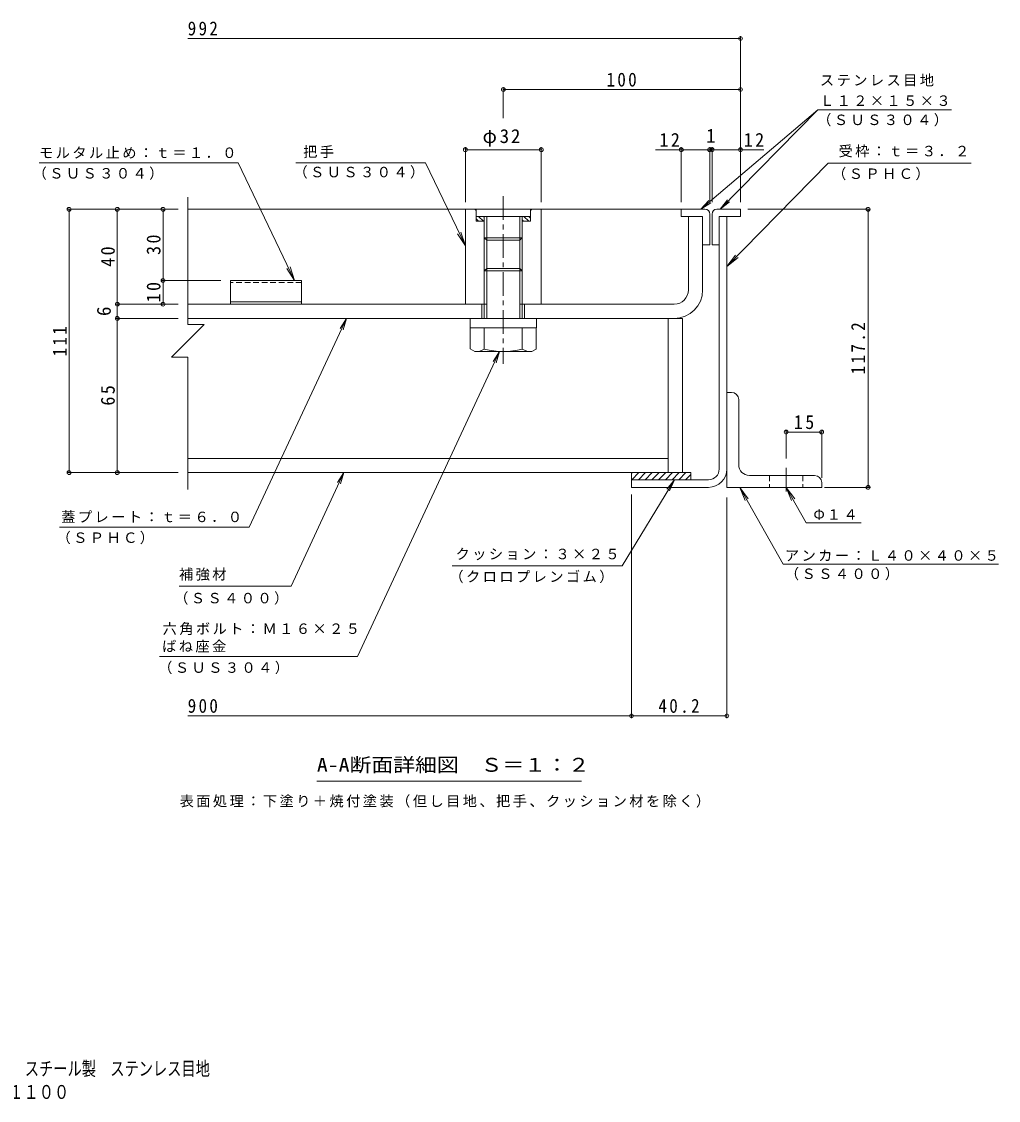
# Model space of a CAD drawing. Units: millimetres on the paper, enlarged 10 times, with parts at other scales. Extents: x -1770 to 1949, y -1353 to 1389.
# Drawn here: x -109 to 1949, y -1353 to 920 of the extents above; entities that cross this region are included whole.
import ezdxf
from ezdxf.enums import TextEntityAlignment as Align

# ---------------------------------------------------------------- set-up
doc = ezdxf.new("R2010")
doc.units = ezdxf.units.MM
doc.header["$LTSCALE"] = 10
doc.header["$PDMODE"] = 32
doc.header["$PDSIZE"] = 8
doc.linetypes.add('CHAIN1', pattern=[8, 5, -1, 1, -1])
doc.linetypes.add('DASHED1', pattern=[1.8, 1.2, -0.6])
for name, color, linetype, lineweight in [('D-1', 2, 'Continuous', 9), ('D-2', 3, 'Continuous', 9), ('D-3', 4, 'Continuous', 9), ('D-4', 7, 'Continuous', 9), ('D-5', 7, 'Continuous', 9), ('D-6', 6, 'Continuous', 9), ('D-7', 4, 'CHAIN1', 9), ('D-8', 5, 'Continuous', 5), ('D-9', 134, 'Continuous', 5), ('D-C', 2, 'Continuous', 9), ('D-E', 3, 'Continuous', 9), ('D-F', 7, 'Continuous', 9), ('F-5_F-5ﾚｲﾔ', 7, 'Continuous', 9)]:
    doc.layers.add(name, color=color, linetype=linetype, lineweight=lineweight)
doc.styles.add('ＭＳ ゴシック', font='')
doc.styles.get('ＭＳ ゴシック').set_extended_font_data('MS Gothic')

msp = doc.modelspace()

# ---------------------------------------------------------------- linework, layer by layer
at = {"layer": 'D-1'}
for p, q in [((1360.69, -22.86), (1360.69, 509.64)), ((1376.69, -22.86), (1376.69, 509.64)), ((1175.69, -45.36), (1338.19, -45.36))]:
    msp.add_line(p, q, dxfattribs=at)
msp.add_lwpolyline([(1175.69, -45.36), (1175.69, -61.36), (1338.19, -61.36)], dxfattribs=at)
for radius in [22.5, 38.5]:
    msp.add_arc((1338.19, -22.86), radius, 270, 0, dxfattribs=at)
at = {"layer": 'D-2'}
for p, q in [((1295.69, 354.64), (1295.69, 509.64)), ((865.69, 324.64), (240.69, 324.64)), ((860.69, 324.64), (860.69, 294.64)), ((1265.69, 324.64), (945.69, 324.64)), ((950.69, 324.64), (950.69, 294.64)), ((240.69, 294.64), (1265.69, 294.64))]:
    msp.add_line(p, q, dxfattribs=at)
msp.add_lwpolyline([(1325.69, 354.64), (1325.69, 509.64), (1295.69, 509.64)], dxfattribs=at)
for radius in [60, 30]:
    msp.add_arc((1265.69, 354.64), radius, 270, 0, dxfattribs=at)
at = {"layer": 'D-3'}
for p, q in [((1280.69, 524.64), (240.69, 524.64)), ((1280.69, 524.64), (1280.69, 509.64)), ((1330.69, 524.64), (1280.69, 524.64)), ((1355.69, 524.64), (1405.69, 524.64)), ((1405.69, 524.64), (1405.69, 509.64)), ((1280.69, 509.64), (1325.69, 509.64)), ((1325.69, 509.64), (1325.69, 449.64)), ((1340.69, 514.64), (1340.69, 449.64)), ((1345.69, 514.64), (1345.69, 449.64)), ((1360.69, 449.64), (1360.69, 509.64)), ((1405.69, 509.64), (1360.69, 509.64)), ((1325.69, 449.64), (1340.69, 449.64)), ((1360.69, 449.64), (1345.69, 449.64)), ((480.69, 374.64), (480.69, 324.64)), ((480.69, 329.64), (330.69, 329.64)), ((480.69, 324.64), (330.69, 324.64))]:
    msp.add_line(p, q, dxfattribs=at)
at = {"layer": 'D-3', "linetype": 'DASHED1'}
msp.add_line((480.69, 370.31), (330.69, 370.31), dxfattribs=at)
at = {"layer": 'D-3'}
msp.add_lwpolyline([(480.69, 374.64), (330.69, 374.64), (330.69, 324.64)], dxfattribs=at)
for centre, start, end in [((1330.69, 514.64), 0, 90), ((1355.69, 514.64), 90, 180)]:
    msp.add_arc(centre, 10, start, end, dxfattribs=at)
at = {"layer": 'D-4'}
msp.add_line((1070.36, -680.21), (512.86, -680.21), dxfattribs=at)
at = {"layer": 'D-5'}
for p, q in [((1568.55, 734.05), (1321.9, 524.64)), ((1568.55, 734.05), (1362.81, 524.64)), ((1850, 734.05), (1568.55, 734.05)), ((-72.24, 622.44), (346.7, 622.44)), ((346.7, 622.44), (465.95, 374.64)), ((741.64, 622.44), (468.38, 622.44)), ((1590.21, 621.55), (1376.69, 404.21)), ((1891.77, 621.55), (1590.21, 621.55)), ((1321.9, 524.64), (1338.68, 543.17)), ((1321.9, 524.64), (1342.9, 538.2)), ((1362.81, 524.64), (1377.86, 544.61)), ((1362.81, 524.64), (1382.51, 540.04)), ((825.69, 447.8), (809.26, 472.9)), ((1376.69, 404.21), (1394.74, 428.17)), ((1376.69, 404.21), (1400.32, 422.68)), ((465.95, 374.64), (449.52, 399.74)), ((465.95, 374.64), (456.58, 403.14)), ((575.5, 294.64), (567.98, 270.8)), ((897.97, 224.64), (884.54, 203.56)), ((569.87, -30.36), (562.35, -54.2)), ((1266.19, -45.87), (1250.53, -65.36)), ((1403.97, -61.36), (1422, -85.33)), ((1403.97, -61.36), (1415.18, -89.18)), ((1495.28, -223.04), (1403.97, -61.36)), ((1501.69, -61.36), (1512.9, -89.18)), ((1501.69, -61.36), (1519.72, -85.33)), ((1544.02, -136.31), (1501.69, -61.36)), ((1544.02, -136.31), (1660.16, -136.31)), ((370.4, -145.18), (-29.26, -145.18)), ((1156.22, -226.79), (798.08, -226.79)), ((1495.28, -223.04), (1949.06, -223.04)), ((458.32, -269.56), (222.31, -269.56)), ((598.23, -418.14), (181.25, -418.14))]:
    msp.add_line(p, q, dxfattribs=at)
for points in [[(741.64, 622.44), (825.69, 447.8), (816.32, 476.3)], [(370.4, -145.18), (575.5, 294.64), (562.06, 273.56)], [(598.23, -418.14), (897.97, 224.64), (890.45, 200.8)], [(458.32, -269.56), (569.87, -30.36), (556.43, -51.44)], [(1156.22, -226.79), (1266.19, -45.87), (1256.11, -68.75)]]:
    msp.add_lwpolyline(points, dxfattribs=at)
at = {"layer": 'D-6'}
for p, q in [((1175.69, -31.97), (1177.3, -30.36)), ((1175.69, -30.36), (1300.69, -30.36)), ((1175.69, -30.36), (1175.69, -45.36)), ((1176.44, -45.36), (1191.44, -30.36)), ((1190.58, -45.36), (1205.58, -30.36)), ((1204.72, -45.36), (1219.72, -30.36)), ((1218.86, -45.36), (1233.86, -30.36)), ((1233.01, -45.36), (1248.01, -30.36)), ((1247.15, -45.36), (1262.15, -30.36)), ((1261.29, -45.36), (1276.29, -30.36)), ((1275.43, -45.36), (1290.43, -30.36)), ((1289.57, -45.36), (1300.69, -34.25)), ((1300.69, -30.36), (1300.69, -45.36))]:
    msp.add_line(p, q, dxfattribs=at)
at = {"layer": 'D-7'}
msp.add_line((1501.69, -20.31), (1501.69, -78.78), dxfattribs=at)
at = {"layer": 'D-8'}
for p, q in [((1253.19, 294.64), (1253.19, -30.36)), ((1253.19, 294.64), (1283.19, 294.64)), ((1283.19, 294.64), (1283.19, -30.36)), ((1253.19, -30.36), (1283.19, -30.36))]:
    msp.add_line(p, q, dxfattribs=at)
at = {"layer": 'D-9'}
for p, q in [((1253.19, 294.64), (247.53, 294.64)), ((836.19, 274.64), (836.19, 230.27)), ((865.69, 230.13), (865.69, 274.64)), ((945.69, 230.13), (945.69, 274.64)), ((975.19, 274.64), (975.19, 230.13)), ((1253.19, -30.36), (1253.19, 294.64)), ((845.73, 224.76), (836.19, 230.27)), ((965.69, 224.64), (975.19, 230.13)), ((965.69, 224.64), (845.94, 224.64)), ((1253.19, -0.36), (240.69, -0.36)), ((1253.19, -30.36), (240.69, -30.36))]:
    msp.add_line(p, q, dxfattribs=at)
for centre, radius, start, end in [((846.98, 259.15), 34.53, 267.86055, 302.81094), ((905.69, 373.24), 148.6, 254.38446, 285.61554), ((964.4, 259.15), 34.53, 237.18906, 272.13945)]:
    msp.add_arc(centre, radius, start, end, dxfattribs=at)
at = {"layer": 'D-C', "linetype": 'CHAIN1'}
msp.add_line((905.69, 552.32), (905.69, 199.01), dxfattribs=at)
at = {"layer": 'D-C'}
for p, q in [((825.69, 324.64), (825.69, 524.64)), ((825.69, 524.64), (845.69, 524.64)), ((848.19, 522.14), (845.69, 524.64)), ((848.19, 499.64), (848.19, 524.64)), ((963.19, 524.64), (848.19, 524.64)), ((963.19, 499.64), (963.19, 524.64)), ((965.69, 524.64), (963.19, 522.14)), ((963.19, 509.64), (848.19, 509.64)), ((853.09, 499.64), (848.19, 504.54)), ((863.69, 499.64), (853.69, 509.64)), ((865.69, 508.25), (864.3, 509.64)), ((865.69, 294.64), (865.69, 509.64)), ((870.69, 294.64), (870.69, 509.64)), ((940.69, 294.64), (940.69, 509.64)), ((945.69, 483.42), (945.69, 509.64)), ((948.54, 499.64), (945.69, 502.5)), ((959.15, 499.64), (949.15, 509.64)), ((963.19, 506.21), (959.76, 509.64)), ((865.69, 499.64), (848.19, 499.64)), ((963.19, 499.64), (945.69, 499.64)), ((945.69, 294.64), (945.69, 483.42)), ((945.69, 464.64), (865.69, 464.64)), ((870.69, 459.64), (865.69, 464.64)), ((940.69, 459.64), (870.69, 459.64)), ((945.69, 464.91), (940.69, 459.64)), ((870.69, 399.64), (865.69, 394.64)), ((945.69, 394.64), (865.69, 394.64)), ((940.69, 399.64), (870.69, 399.64)), ((945.69, 394.64), (940.69, 399.64)), ((825.69, 324.64), (870.69, 324.64)), ((985.69, 324.64), (940.69, 324.64))]:
    msp.add_line(p, q, dxfattribs=at)
at = {"layer": 'D-C', "color": 134, "lineweight": 5}
for p, q in [((835.69, 294.64), (835.69, 274.64)), ((835.69, 294.64), (975.69, 294.64)), ((835.69, 274.64), (975.69, 274.64)), ((975.69, 294.64), (975.69, 274.64))]:
    msp.add_line(p, q, dxfattribs=at)
at = {"layer": 'D-C'}
msp.add_lwpolyline([(985.69, 324.64), (985.69, 524.64), (965.69, 524.64)], dxfattribs=at)
at = {"layer": 'D-E'}
for p, q in [((1386.69, 138.64), (1376.69, 138.64)), ((1376.69, -61.36), (1376.69, 138.64)), ((1401.69, -13.86), (1401.69, 123.64)), ((1424.19, -36.36), (1561.69, -36.36)), ((1576.69, -61.36), (1376.69, -61.36)), ((1576.69, -51.36), (1576.69, -61.36))]:
    msp.add_line(p, q, dxfattribs=at)
at = {"layer": 'D-E', "linetype": 'DASHED1'}
for p, q in [((1466.69, -36.36), (1466.69, -61.36)), ((1536.69, -36.36), (1536.69, -61.36))]:
    msp.add_line(p, q, dxfattribs=at)
at = {"layer": 'D-E'}
for centre, radius, start, end in [((1386.69, 123.64), 15, 0, 90), ((1424.19, -13.86), 22.5, 180, 270), ((1561.69, -51.36), 15, 0, 90)]:
    msp.add_arc(centre, radius, start, end, dxfattribs=at)
at = {"layer": 'D-F'}
for p, q in [((1405.69, 539.64), (1405.69, 889.67)), ((1405.69, 884.67), (240.69, 884.67)), ((905.69, 716.93), (905.69, 781.85)), ((1405.69, 776.85), (905.69, 776.85)), ((1405.69, 776.67), (1405.69, 771.85)), ((825.69, 539.64), (825.69, 655.21)), ((985.69, 650.21), (825.69, 650.21)), ((985.69, 539.64), (985.69, 655.21)), ((1340.69, 650.21), (1226.08, 650.21)), ((1280.69, 539.64), (1280.69, 655.21)), ((1340.69, 539.64), (1340.69, 655.21)), ((1345.69, 650.21), (1340.69, 650.21)), ((1345.69, 539.64), (1345.69, 655.21)), ((1454.93, 650.21), (1345.69, 650.21)), ((240.69, 550.08), (240.69, 281.55)), ((-12.39, 524.64), (220.69, 524.64)), ((-9.39, 524.64), (-9.39, -30.36)), ((92.3, 324.64), (92.3, 524.64)), ((188.66, 374.64), (188.66, 524.64)), ((1420.69, 524.64), (1679.38, 524.64)), ((1674.38, -61.36), (1674.38, 524.64)), ((185.66, 374.64), (310.69, 374.64)), ((188.66, 324.64), (188.66, 374.64)), ((89.3, 324.64), (220.69, 324.64)), ((92.3, 294.64), (92.3, 324.64)), ((89.3, 294.64), (220.69, 294.64)), ((92.3, -30.36), (92.3, 294.64)), ((275.09, 281.55), (206.28, 212.73)), ((240.69, 281.55), (275.09, 281.55)), ((240.69, 212.73), (206.28, 212.73)), ((240.69, 212.73), (240.69, -65.78)), ((1501.69, 58.13), (1501.69, -0.31)), ((1501.69, 55.13), (1576.69, 55.13)), ((1576.69, 58.13), (1576.69, -41.36)), ((-12.39, -30.36), (220.69, -30.36)), ((1679.38, -61.36), (1582.7, -61.36)), ((1175.69, -76.36), (1175.69, -547.84)), ((1376.69, -82.74), (1376.69, -547.84)), ((1175.69, -542.84), (240.69, -542.84)), ((1376.69, -542.84), (1175.69, -542.84))]:
    msp.add_line(p, q, dxfattribs=at)
for p in [(1405.69, 884.67), (905.69, 776.85), (1405.69, 776.85), (825.69, 650.21), (985.69, 650.21), (1280.69, 650.21), (1340.69, 650.21), (1345.69, 650.21), (1405.69, 650.21), (-9.39, 524.64), (92.3, 524.64), (188.66, 524.64), (1674.38, 524.64), (188.66, 374.64), (92.3, 324.64), (188.66, 324.64), (92.3, 294.64), (1501.69, 55.13), (1576.69, 55.13), (-9.39, -30.36), (92.3, -30.36), (1674.38, -61.36), (1175.69, -542.84), (1376.69, -542.84)]:
    msp.add_point(p, dxfattribs=at)

# ---------------------------------------------------------------- texts
at = {"layer": 'D-4', "color": 2, "style": 'ＭＳ ゴシック', "width": 1.15}
msp.add_text('A-A断面詳細図\u3000Ｓ＝１：２', height=29.33, dxfattribs=at).set_placement((512.86, -669.58), align=Align.BOTTOM_LEFT)
at = {"layer": 'D-4', "insert": (223.65, -736.34), "char_height": 21.99, "attachment_point": 7, "style": 'ＭＳ ゴシック'}
msp.add_mtext('\\T1.17;表面処理：下塗り＋焼付塗装（但し目地、把手、クッション材を除く）', dxfattribs=at)
at = {"layer": 'D-5', "char_height": 21.99, "attachment_point": 7, "style": 'ＭＳ ゴシック'}
for s, insert in [('\\T1.17;ステンレス目地', (1572.88, 783.37)), ('\\T1.17;Ｌ１２×１５×３', (1572.88, 742.05)), ('\\T1.17;（ＳＵＳ３０４）', (1567.14, 699.21)), ('\\T1.17;把手', (483.89, 632.28)), ('\\T1.17;受枠：ｔ＝３．２', (1612.16, 633.87)), ('\\T1.17;モルタル止め：ｔ＝１．０', (-72.63, 631.44)), ('\\T1.17;（ＳＵＳ３０４）', (-86.2, 586.53)), ('\\T1.17;（ＳＵＳ３０４）', (463.44, 589.2)), ('\\T1.17;（ＳＰＨＣ）', (1598.54, 585.7)), ('\\T1.17;蓋プレート：ｔ＝６．０', (-25.75, -135.94)), ('\\T1.17;Φ１４', (1559.21, -130.35)), ('\\T1.17;（ＳＰＨＣ）', (-35.79, -181.3)), ('\\T1.17;クッション：３×２５', (805.06, -215.07)), ('\\T1.17;アンカー：Ｌ４０×４０×５', (1499.06, -217.08)), ('\\T1.17;補強材', (222.31, -258.09)), ('\\T1.17;（クロロプレンゴム）', (792.1, -263.35)), ('\\T1.17;（ＳＳ４００）', (1499.06, -257.32)), ('\\T1.17;（ＳＳ４００）', (212.11, -308.61)), ('\\T1.17;六角ボルト：Ｍ１６×２５', (187.78, -372.79)), ('\\T1.17;ばね座金', (186.73, -409.51)), ('\\T1.17;（ＳＵＳ３０４）', (178.47, -455.07))]:
    msp.add_mtext(s, dxfattribs=dict(at, insert=insert))
at = {"layer": 'D-F', "color": 2, "style": 'ＭＳ ゴシック'}
msp.add_text('1', height=29.33, dxfattribs=at).set_placement((1333.19, 656.21), align=Align.BOTTOM_LEFT)
msp.add_text('6', height=29.33, rotation=90, dxfattribs=at).set_placement((87.3, 299.64), align=Align.BOTTOM_LEFT)
at = {"layer": 'D-F', "color": 2, "char_height": 29.33, "attachment_point": 7, "style": 'ＭＳ ゴシック'}
for s, insert in [('\\T1.27;\\W0.9;992', (240.69, 890.67)), ('\\T1.27;\\W0.9;100', (1123.19, 782.85)), ('\\T1.19;φ32', (861.94, 656.21)), ('\\T1.27;\\W0.95;12', (1234.71, 656.21)), ('\\T1.27;\\W0.95;12', (1412.33, 656.21)), ('\\T1.27;\\W0.95;15', (1517.94, 61.13)), ('\\T1.27;\\W0.9;900', (240.69, -536.84)), ('\\T1.28;\\W0.9;40.2', (1232.44, -536.84))]:
    msp.add_mtext(s, dxfattribs=dict(at, insert=insert))
at = {"layer": 'D-F', "color": 2, "char_height": 29.33, "attachment_point": 7, "rotation": 90, "style": 'ＭＳ ゴシック'}
for s, insert in [('\\T1.27;\\W0.95;30', (183.66, 428.39)), ('\\T1.27;\\W0.95;40', (87.3, 403.39)), ('\\T1.27;\\W0.95;10', (183.66, 328.39)), ('\\T1.27;\\W0.9;111', (-14.39, 214.64)), ('\\T1.28;\\W0.9;117.2', (1668.38, 176.64)), ('\\T1.27;\\W0.95;65', (87.3, 110.89))]:
    msp.add_mtext(s, dxfattribs=dict(at, insert=insert))
at = {"layer": 'F-5_F-5ﾚｲﾔ', "color": 2, "style": 'ＭＳ ゴシック'}
for s, width, p in [('充填用（充填深さ：３０ｍｍ）\u3000屋内用\u3000一般形\u3000スチール製\u3000ステンレス目地', 0.75, (-792.72, -1309.74)), ('大口径マシンハッチ\u3000Ｓ－１４Ｅ－９００×１１００', 0.8, (-777.22, -1358.94))]:
    msp.add_text(s, height=29.33, dxfattribs=dict(at, width=width)).set_placement(p, align=Align.BOTTOM_LEFT)

doc.saveas('drawing.dxf')
